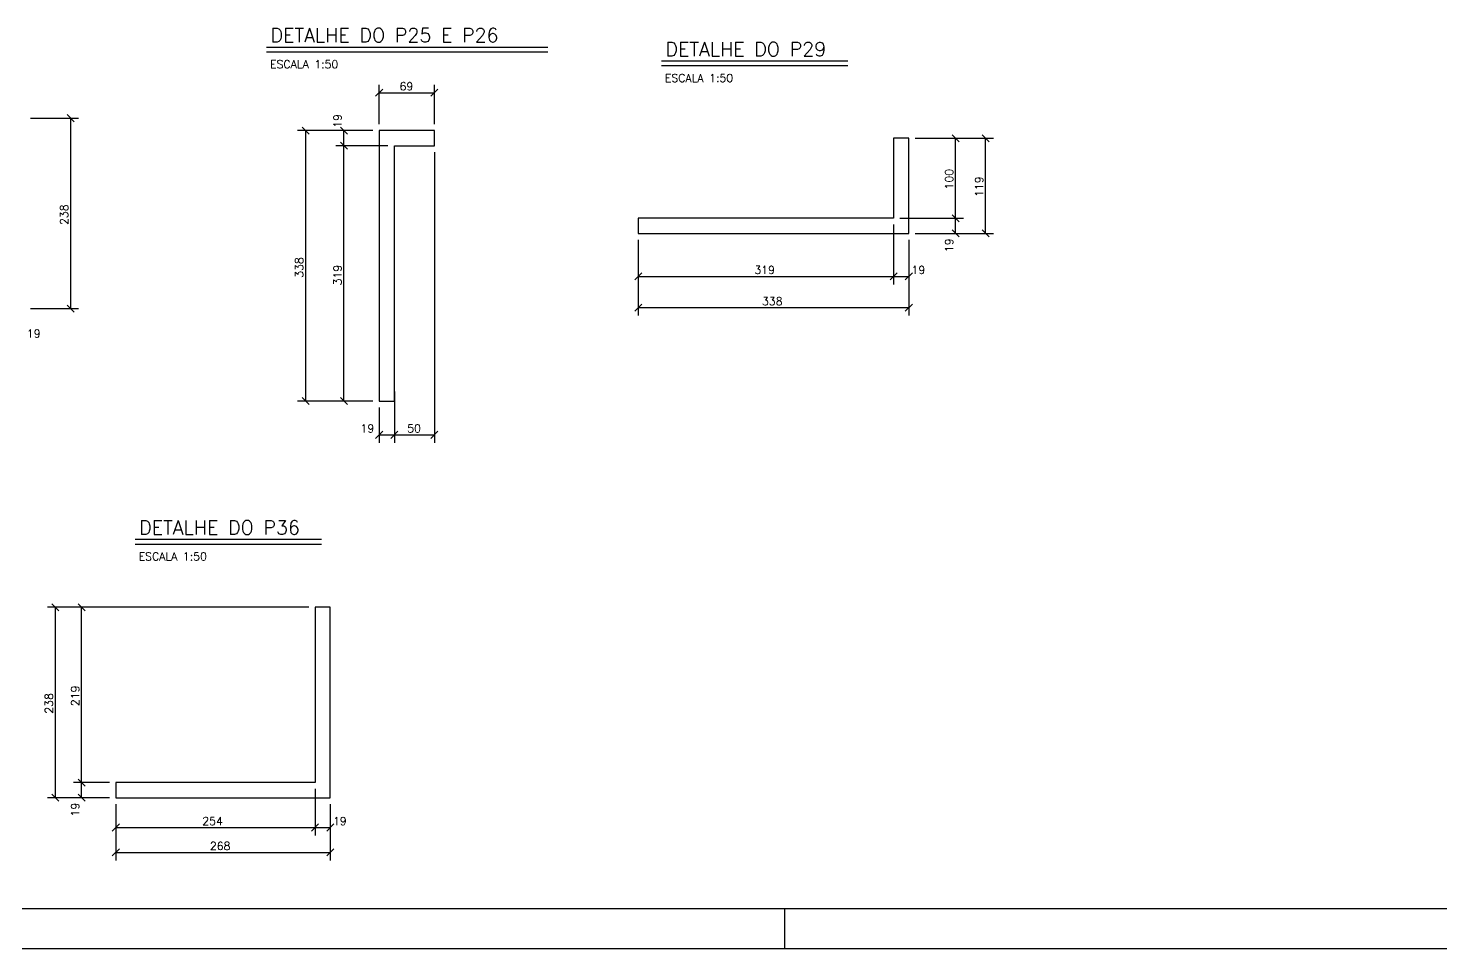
# Model space of a CAD drawing. Extents: x 551734 to 566609, y -375 to 10137.
# Drawn here: x 554646 to 559059, y -375 to 2500 of the extents above; entities that cross this region are included whole.
import ezdxf

# ---------------------------------------------------------------- set-up
doc = ezdxf.new("R2010")
doc.units = 0
doc.header["$LTSCALE"] = 125
doc.header["$MEASUREMENT"] = 0
doc.layers.get('0').update_dxf_attribs({"linetype": 'CONTINUOUS'})
for name, color, linetype in [('216', 7, 'CONTINUOUS'), ('220', 4, 'CONTINUOUS'), ('221', 5, 'CONTINUOUS'), ('222', 6, 'CONTINUOUS'), ('250', 5, 'CONTINUOUS')]:
    doc.layers.add(name, color=color, linetype=linetype)
doc.styles.get("Standard").update_dxf_attribs({"font": 'ROMANS.SHX'})

msp = doc.modelspace()

# ---------------------------------------------------------------- linework, layer by layer
for p, q in [((557009.2, -375.3), (557009.2, -250.3)), ((566609.2, -375.3), (551734.2, -375.3))]:
    msp.add_line(p, q)
at = {"layer": '216'}
for p, q in [((555731.3, 2287.7), (555753.4, 2309.8)), ((555903.8, 2287.7), (555925.9, 2309.8)), ((554767.4, 2230.2), (554789.5, 2208.1)), ((555501.5, 2191.5), (555523.6, 2169.4)), ((555643.5, 2169.4), (555621.4, 2191.5)), ((557553.9, 2145.5), (557531.8, 2167.6)), ((557647.6, 2145.5), (557625.5, 2167.6)), ((555643.5, 2121.9), (555621.4, 2144)), ((555643.5, 2121.9), (555621.4, 2144)), ((557553.9, 1895.5), (557531.8, 1917.6)), ((557553.9, 1895.5), (557531.8, 1917.6)), ((557553.9, 1848), (557531.8, 1870.1)), ((557647.6, 1848), (557625.5, 1870.1)), ((556540.8, 1713.8), (556562.9, 1735.9)), ((557338.3, 1713.8), (557360.4, 1735.9)), ((557338.3, 1713.8), (557360.4, 1735.9)), ((557385.8, 1713.8), (557407.9, 1735.9)), ((554767.4, 1635.2), (554789.5, 1613.1)), ((556540.8, 1616.3), (556562.9, 1638.3)), ((557385.8, 1616.3), (557407.9, 1638.3)), ((555501.5, 1346.5), (555523.6, 1324.4)), ((555643.5, 1324.4), (555621.4, 1346.5)), ((555731.3, 1219), (555753.4, 1241.1)), ((555778.8, 1219), (555800.9, 1241.1)), ((555778.8, 1219), (555800.9, 1241.1)), ((555903.8, 1219), (555925.9, 1241.1)), ((554742, 680.2), (554719.9, 702.3)), ((554823.8, 680.2), (554801.7, 702.3)), ((554823.8, 132.7), (554801.7, 154.8)), ((554823.8, 132.7), (554801.7, 154.8)), ((554742, 85.2), (554719.9, 107.3)), ((554823.8, 85.2), (554801.7, 107.3)), ((554908.7, -7.5), (554930.8, 14.6)), ((555531.2, -7.5), (555553.3, 14.6)), ((555531.2, -7.5), (555553.3, 14.6)), ((555578.7, -7.5), (555600.8, 14.6)), ((554908.7, -85.4), (554930.8, -63.3)), ((555578.7, -85.4), (555600.8, -63.3))]:
    msp.add_line(p, q, dxfattribs=at)
at = {"layer": '220'}
for points in [[(555789.9, 1385.5), (555789.9, 1385.5), (555789.9, 2133), (555914.9, 2133), (555914.9, 2180.5), (555742.4, 2180.5), (555742.4, 1335.5), (555789.9, 1335.5), (555789.9, 1385.5)], [(556551.8, 1906.5), (556551.8, 1859), (557396.8, 1859), (557396.8, 2156.5), (557349.3, 2156.5), (557349.3, 1906.5), (556551.8, 1906.5)], [(555589.8, 96.3), (555589.8, 691.3), (555542.3, 691.3), (555542.3, 143.8), (554919.8, 143.8), (554919.8, 96.3), (555589.8, 96.3)]]:
    msp.add_lwpolyline(points, dxfattribs=at)
at = {"layer": '221'}
for p, q in [((555390.4, 2426.3), (556269.5, 2426.3)), ((556623.9, 2383.2), (557205.9, 2383.2)), ((554980, 888.8), (555562, 888.8))]:
    msp.add_line(p, q, dxfattribs=at)
at = {"layer": '222'}
for p, q in [((555390.4, 2441.3), (556269.5, 2441.3)), ((556623.9, 2398.2), (557205.9, 2398.2)), ((554980, 903.8), (555562, 903.8)), ((566484.2, -250.3), (552046.7, -250.3))]:
    msp.add_line(p, q, dxfattribs=at)
at = {"layer": '250'}
for p, q in [((555742.4, 2200.5), (555742.4, 2323.7)), ((555742.4, 2298.7), (555914.9, 2298.7)), ((555914.9, 2200.5), (555914.9, 2323.7)), ((554653.3, 2219.2), (554803.4, 2219.2)), ((554778.4, 2219.2), (554778.4, 1624.2)), ((555722.4, 2180.5), (555487.6, 2180.5)), ((555512.6, 2180.5), (555512.6, 1335.5)), ((555631.6, 2180.5), (555607.4, 2180.5)), ((555632.4, 2133), (555632.4, 2180.5)), ((555769.9, 2133), (555607.4, 2133)), ((555632.4, 1335.5), (555632.4, 2133)), ((557416.8, 2156.5), (557661.6, 2156.5)), ((557542.9, 1906.5), (557542.9, 2156.5)), ((557550.3, 2156.5), (557567.9, 2156.5)), ((557636.6, 1859), (557636.6, 2156.5)), ((555914.9, 2113), (555914.9, 1205.1)), ((557369.3, 1906.5), (557567.9, 1906.5)), ((557542.9, 1859), (557542.9, 1906.5)), ((557349.3, 1886.5), (557349.3, 1699.9)), ((557416.8, 1859), (557661.6, 1859)), ((557436.8, 1859), (557567.9, 1859)), ((556551.8, 1839), (556551.8, 1602.3)), ((556551.8, 1839), (556551.8, 1699.9)), ((557396.8, 1839), (557396.8, 1602.3)), ((556551.8, 1724.9), (557349.3, 1724.9)), ((557349.3, 1724.9), (557396.8, 1724.9)), ((557396.8, 1726), (557396.8, 1699.9)), ((554653.3, 1624.2), (554803.4, 1624.2)), ((556551.8, 1627.3), (557396.8, 1627.3)), ((555722.4, 1335.5), (555487.6, 1335.5)), ((555722.4, 1335.5), (555607.4, 1335.5)), ((555789.9, 1365.5), (555789.9, 1205.1)), ((555742.4, 1315.5), (555742.4, 1205.1)), ((555742.4, 1230.1), (555789.9, 1230.1)), ((555789.9, 1230.1), (555914.9, 1230.1)), ((555522.3, 691.3), (554705.9, 691.3)), ((554730.9, 96.3), (554730.9, 691.3)), ((554927.2, 691.3), (554787.8, 691.3)), ((554812.8, 143.8), (554812.8, 691.3)), ((554899.8, 143.8), (554787.8, 143.8)), ((554812.8, 96.3), (554812.8, 143.8)), ((554899.8, 96.3), (554705.9, 96.3)), ((554899.8, 96.3), (554787.8, 96.3)), ((555542.3, 123.8), (555542.3, -21.5)), ((554919.8, 76.3), (554919.8, -99.3)), ((554919.8, 76.3), (554919.8, -21.5)), ((555589.8, 76.3), (555589.8, -99.3)), ((554919.8, 3.5), (555542.3, 3.5)), ((555542.3, 3.5), (555589.8, 3.5)), ((555589.8, 3.5), (555589.8, -21.5)), ((554919.8, -74.3), (555589.8, -74.3))]:
    msp.add_line(p, q, dxfattribs=at)

# ---------------------------------------------------------------- texts
at = {"layer": '216'}
for s, p in [('ESCALA 1:50', (555401.4, 2375.2)), ('ESCALA 1:50', (556634.9, 2332.1)), ('69', (555806.1, 2306.2)), ('319', (556914.3, 1732.4)), ('19', (557405.1, 1732.4)), ('338', (556938.1, 1634.8)), ('19', (554641.6, 1533.7)), ('19', (555684, 1237.6)), ('50', (555829.9, 1237.6)), ('ESCALA 1:50', (554991, 837.7)), ('254', (555189.8, 11)), ('19', (555598.1, 11)), ('268', (555213.5, -66.8))]:
    msp.add_text(s, height=25, dxfattribs=at).set_placement(p)
for s, p in [('19', (555624.9, 2188.8)), ('100', (557535.4, 1996.5)), ('119', (557629.1, 1972.8)), ('238', (554770.9, 1885.4)), ('19', (557535.4, 1800.7)), ('338', (555505.1, 1720.5)), ('319', (555624.9, 1696.7)), ('219', (554805.3, 382.5)), ('238', (554723.4, 358.8)), ('19', (554805.3, 37.9))]:
    msp.add_text(s, height=25, rotation=90, dxfattribs=at).set_placement(p)
at = {"layer": '222'}
for s, p in [('DETALHE DO P25 E P26', (555402.9, 2456.3)), ('DETALHE DO P29', (556636.4, 2413.2)), ('DETALHE DO P36', (554992.5, 918.8))]:
    msp.add_text(s, height=43.75, dxfattribs=at).set_placement(p)

doc.saveas('drawing.dxf')
